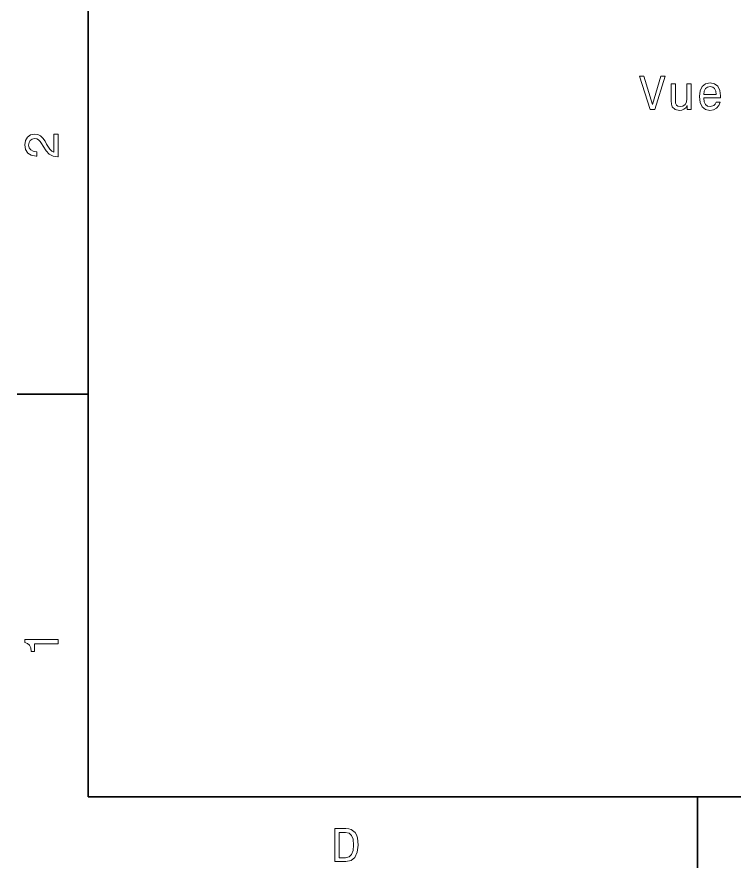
# Model space of a CAD drawing. Extents: x 0 to 297, y 0 to 210.
# Drawn here: x 2.5 to 78.3, y 2.5 to 92.3 of the extents above; entities that cross this region are included whole.
import ezdxf

# ---------------------------------------------------------------- set-up
doc = ezdxf.new("R2010")
doc.units = 0

msp = doc.modelspace()

# ---------------------------------------------------------------- linework, layer by layer
at = {"color": 7, "lineweight": 35}
for p, q in [((10, 200), (10, 10)), ((10, 10), (287, 10))]:
    msp.add_line(p, q, dxfattribs=at)
at = {"color": 7, "lineweight": 35, "ltscale": 0.1875}
for p, q in [((10, 52.5), (2.5, 52.5)), ((74.300003, 10), (74.300003, 2.5))]:
    msp.add_line(p, q, dxfattribs=at)
at = {"color": 7, "lineweight": 13}
for points in [[(70.422989, 86.017265), (69.545471, 83.03672), (68.642731, 86.017265), (68.163628, 86.017265), (69.293312, 82.512222), (69.79763, 82.512222), (70.9021, 86.017265)], [(74.961899, 83.737724), (76.737114, 83.737724), (76.742157, 83.944496), (76.661461, 84.524467), (76.43956, 84.958191), (76.086533, 85.220436), (75.617516, 85.316254), (75.158585, 85.215393), (74.805557, 84.932968), (74.578613, 84.474037), (74.497917, 83.868851), (74.57357, 83.248535), (74.800514, 82.79464), (75.148499, 82.512222), (75.602386, 82.416405), (75.995758, 82.481964), (76.318527, 82.653435), (76.555557, 82.925766), (76.691727, 83.288879), (76.25296, 83.288879), (76.162186, 83.087151), (76.031059, 82.935852), (75.65786, 82.814819), (75.370399, 82.870293), (75.153542, 83.046806), (75.012329, 83.334267), (74.961899, 83.722595)], [(73.625443, 85.220436), (73.181641, 85.220436), (73.181641, 83.657036), (73.131203, 83.293922), (72.984955, 83.031677), (72.758003, 82.870293), (72.460457, 82.819862), (72.223427, 82.860207), (72.072128, 82.981239), (71.986389, 83.188011), (71.966217, 83.480522), (71.966217, 85.220436), (71.522415, 85.220436), (71.522415, 83.440178), (71.537544, 83.082108), (71.633369, 82.784554), (71.925873, 82.512222), (72.394897, 82.416405), (72.647057, 82.451706), (72.863914, 82.54248), (73.050514, 82.698822), (73.201813, 82.925766), (73.201813, 82.512222), (73.625443, 82.512222)], [(74.961899, 84.110924), (75.017372, 84.458908), (75.153542, 84.71611), (75.360313, 84.872452), (75.632645, 84.927925), (75.899933, 84.872452), (76.106712, 84.71611), (76.232788, 84.458908), (76.278183, 84.110924)], [(6.833213, 77.519447), (6.833213, 79.925072), (6.399496, 79.925072), (6.399496, 78.023773), (6.162464, 78.129684), (5.965778, 78.311241), (5.607709, 78.871033), (5.456412, 79.168587), (5.239553, 79.501442), (4.987392, 79.738472), (4.689842, 79.874641), (4.351945, 79.925072), (3.928314, 79.839333), (3.595461, 79.602303), (3.383646, 79.239189), (3.307997, 78.770172), (3.393732, 78.286018), (3.630764, 77.91787), (4.009006, 77.680832), (4.508286, 77.600143), (4.578891, 77.600143), (4.578891, 78.059074), (4.538545, 78.059074), (4.195605, 78.104462), (3.943444, 78.240631), (3.782061, 78.457489), (3.726585, 78.744957), (3.777017, 79.03746), (3.903098, 79.254318), (4.099784, 79.395531), (4.346902, 79.445961), (4.578891, 79.41066), (4.775577, 79.314842), (4.947046, 79.153458), (5.098343, 78.931557), (5.259727, 78.634003), (5.572406, 78.139771), (5.90526, 77.791786), (6.308718, 77.585014), (6.818084, 77.519447)], [(6.833213, 26.159222), (6.833213, 26.618156), (3.307997, 26.618156), (3.307997, 26.275217), (3.615634, 26.184439), (3.822406, 26.002882), (3.943444, 25.725506), (3.98379, 25.34222), (4.341859, 25.34222), (4.341859, 26.159222)], [(37.194958, 6.666787), (36.029972, 6.666787), (36.029972, 3.166787), (37.194958, 3.166787), (37.744667, 3.277738), (38.153168, 3.615634), (38.405331, 4.165346), (38.496109, 4.916787), (38.415417, 5.683357), (38.314552, 5.985951), (38.173344, 6.228026), (37.764839, 6.555836), (37.497551, 6.636527)], [(37.159653, 6.248199), (37.542938, 6.17255), (37.805187, 5.940562), (37.961525, 5.527017), (38.011959, 4.916787), (37.956482, 4.326729), (37.800144, 3.913184), (37.532852, 3.666066), (37.159653, 3.585375), (36.498989, 3.585375), (36.498989, 6.248199)]]:
    msp.add_lwpolyline(points, close=True, dxfattribs=at)

doc.saveas('drawing.dxf')
